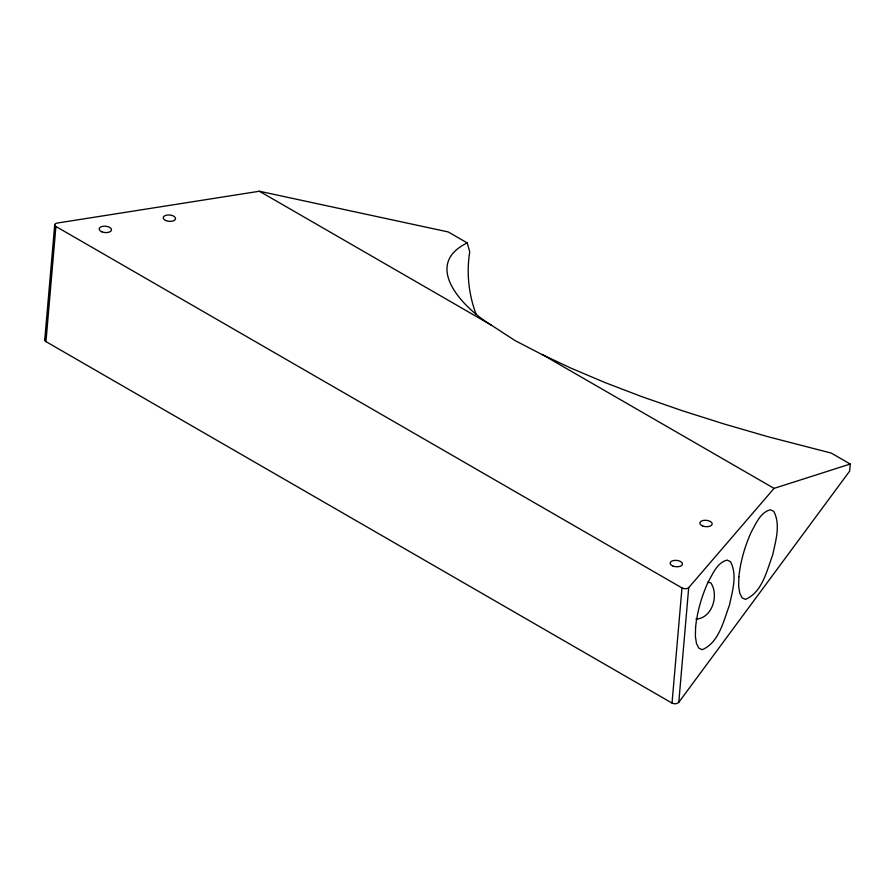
<?xml version="1.0" encoding="UTF-8"?>
<svg xmlns="http://www.w3.org/2000/svg" width="895" height="895" viewBox="0 0 895 895"><rect width="100%" height="100%" fill="white"/><g stroke="black" fill="none" stroke-linecap="round" stroke-linejoin="round"><path stroke-width="1.34" d="M44.761 339.776L54.707 224.757M467.212 242.903C421.153 265.379 464.36 308.92 491.21 325.064L515.061 340.57L540.949 353.995L571.155 368.225L604.953 382.545L641.95 396.698L681.8 410.559L724.1 423.984L768.458 436.849L831.31 453.105L850.25 464.046L849.635 471.139L678.79 702.295A4.162 2.405 0 0 1 672.011 703.067L45.958 341.61L55.915 226.469A4.151 2.126 4.9 0 1 57.202 223.068L259.393 191.239L448.283 231.962L467.212 242.903L469.73 251.808C466.351 272.785 468.667 294.623 476.207 314.514M672.022 703.067L681.979 587.925L55.915 226.469M678.79 702.295L688.702 587.657L774.074 488.379L850.25 464.046M695.918 619.072C712.498 618.4 719.166 594.616 710.708 582.701L707.609 582.343M259.393 191.239L491.21 325.064M542.258 354.543L774.074 488.379M45.947 341.621A4.162 2.405 0 0 1 45.175 338.869M688.702 587.657A4.151 2.126 4.9 0 1 681.979 587.925M695.605 627.037L695.381 636.367L696.478 643.55L698.805 648.103L702.206 649.714C719.121 642.498 723.529 620.906 729.447 605.199C732.311 591.248 737.603 575.116 730.499 561.68L727.087 560.069C716.984 562.742 712.789 573.975 708.046 582.209C701.646 596.406 697.239 611.531 695.605 627.037M738.878 576.704L738.655 586.046L739.751 593.228L742.078 597.782L745.479 599.393C762.395 592.177 766.791 570.574 772.721 554.878C775.573 540.927 780.876 524.783 773.761 511.347L770.36 509.747C760.258 512.421 756.062 523.653 751.319 531.887C744.92 546.084 740.512 561.199 738.878 576.704M101.896 231.839A6.22 3.2 4.9 0 0 111.517 229.981A6.22 3.2 4.9 0 0 102.567 226.345A6.22 3.2 4.9 0 0 101.896 231.839M165.944 220.617A6.22 3.2 4.9 0 0 175.565 218.76A6.22 3.2 4.9 0 0 166.615 215.124A6.22 3.2 4.9 0 0 165.944 220.617M672.872 566.02A6.22 3.2 4.9 0 0 682.493 564.163A6.22 3.2 4.9 0 0 673.543 560.516A6.22 3.2 4.9 0 0 672.872 566.02M702.597 525.936A6.22 3.2 4.9 0 0 712.219 524.078A6.22 3.2 4.9 0 0 703.269 520.442A6.22 3.2 4.9 0 0 702.597 525.936"/></g></svg>
